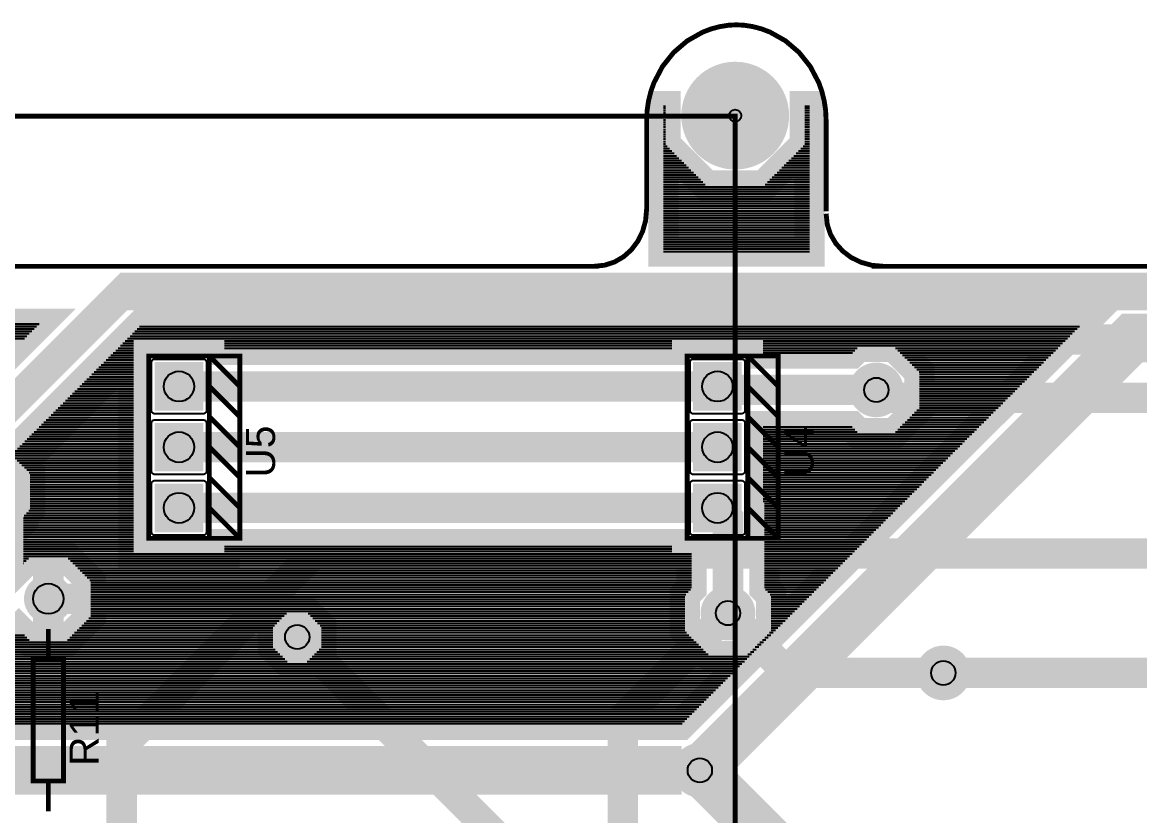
# Model space of a CAD drawing. Header units: centimetres. Extents: x -9.9 to 7.2, y -11.4 to -3.5.
# Drawn here: x -3.399 to 1.27, y -6.997 to -3.68 of the extents above; entities that cross this region are included whole.
import ezdxf

# ---------------------------------------------------------------- set-up
doc = ezdxf.new("R2010")
doc.units = ezdxf.units.CM
doc.layers.get('0').update_dxf_attribs({"linetype": 'CONTINUOUS'})

# ---------------------------------------------------------------- blocks, each defined once
blk = doc.blocks.new('EPAD')
at = {"const_width": 0.5}
blk.add_lwpolyline([(-0.25, 0, 1), (0.25, 0, 1)], format="xyb", close=True, dxfattribs=at)
blk = doc.blocks.new('RPAD')
blk.add_trace([(-0.5, -0.5), (-0.5, 0.5), (0.5, -0.5), (0.5, 0.5)])

msp = doc.modelspace()

# ---------------------------------------------------------------- linework, layer by layer
for points, const_width in [([(-0.79, -4.09), (-0.787985, -4.048429), (-0.78208, -4.008213), (-0.772499, -3.969535), (-0.759453, -3.932578), (-0.723818, -3.864561), (-0.676875, -3.805625), (-0.620322, -3.757236), (-0.555859, -3.720859), (-0.521193, -3.707633), (-0.485186, -3.697959), (-0.448051, -3.69202), (-0.41, -3.69)], 0.02032), ([(-0.79, -4.09), (-0.787985, -4.048429), (-0.78208, -4.008213), (-0.772499, -3.969535), (-0.759453, -3.932578), (-0.723818, -3.864561), (-0.676875, -3.805625), (-0.620322, -3.757236), (-0.555859, -3.720859), (-0.521193, -3.707633), (-0.485186, -3.697959), (-0.448051, -3.69202), (-0.41, -3.69)], 0.02032), ([(-0.42, -3.69), (-0.381949, -3.69202), (-0.344814, -3.697959), (-0.308807, -3.707633), (-0.274141, -3.720859), (-0.209678, -3.757236), (-0.153125, -3.805625), (-0.106182, -3.864561), (-0.070547, -3.932578), (-0.057501, -3.969535), (-0.04792, -4.008213), (-0.042015, -4.048429), (-0.04, -4.09)], 0.02032), ([(-0.42, -3.69), (-0.381949, -3.69202), (-0.344814, -3.697959), (-0.308807, -3.707633), (-0.274141, -3.720859), (-0.209678, -3.757236), (-0.153125, -3.805625), (-0.106182, -3.864561), (-0.070547, -3.932578), (-0.057501, -3.969535), (-0.04792, -4.008213), (-0.042015, -4.048429), (-0.04, -4.09)], 0.02032), ([(-0.11, -4.637386), (-0.72, -4.637386), (-0.72, -4.03), (-0.711439, -4.03), (-0.711439, -4.190718), (-0.540718, -4.361439), (-0.299282, -4.361439), (-0.128561, -4.190718), (-0.128561, -4.03), (-0.11, -4.03), (-0.11, -4.637386)], 0.127), ([(-9.520101, -9.67239), (-0.420101, -9.67239), (-0.420101, -4.07239), (-9.520101, -4.07239), (-9.520101, -9.67239)], 0.02032), ([(-9.520101, -9.67239), (-0.420101, -9.67239), (-0.420101, -4.07239), (-9.520101, -4.07239), (-9.520101, -9.67239)], 0.02032), ([(-0.79, -4.09), (-0.79, -4.47)], 0.02032), ([(-0.79, -4.09), (-0.79, -4.47)], 0.02032), ([(-0.04, -4.09), (-0.04, -4.47)], 0.02032), ([(-0.04, -4.09), (-0.04, -4.47)], 0.02032), ([(-1.01, -4.7), (-0.965017, -4.695225), (-0.923418, -4.681484), (-0.886008, -4.659658), (-0.853594, -4.630625), (-0.82698, -4.595264), (-0.806973, -4.554453), (-0.794377, -4.509072), (-0.79, -4.46)], 0.02032), ([(-1.01, -4.7), (-0.965017, -4.695225), (-0.923418, -4.681484), (-0.886008, -4.659658), (-0.853594, -4.630625), (-0.82698, -4.595264), (-0.806973, -4.554453), (-0.794377, -4.509072), (-0.79, -4.46)], 0.02032), ([(-0.04, -4.48), (-0.035225, -4.524983), (-0.021484, -4.566582), (0.000342, -4.603992), (0.029375, -4.636406), (0.064736, -4.66302), (0.105547, -4.683027), (0.150928, -4.695623), (0.2, -4.7)], 0.02032), ([(-0.04, -4.48), (-0.035225, -4.524983), (-0.021484, -4.566582), (0.000342, -4.603992), (0.029375, -4.636406), (0.064736, -4.66302), (0.105547, -4.683027), (0.150928, -4.695623), (0.2, -4.7)], 0.02032), ([(-8.93, -4.7), (-0.99, -4.7)], 0.02032), ([(-8.93, -4.7), (-0.99, -4.7)], 0.02032), ([(0.15, -4.7), (6.95, -4.7)], 0.02032), ([(0.15, -4.7), (6.95, -4.7)], 0.02032), ([(3.408588, -5.013903), (3.214685, -4.82), (-2.986567, -4.82), (-3.836567, -5.67), (-4.06, -5.67)], 0.127), ([(-3.8, -6.084), (-3.8, -6.074591), (-3.8, -5.627456), (-2.962329, -4.789785), (2.766118, -4.789785), (5.81, -7.833667), (5.81, -10.73)], 0.127), ([(-0.567709, -6.807), (1.239291, -5), (2.006204, -5), (2.02, -4.986204), (2.02, -5.24)], 0.2032), ([(-9.113, -4.94), (-3.328068, -4.94), (-3.907762, -5.519694)], 0.127), ([(-3.466353, -6.271799), (-3.413, -6.218446), (-3.363647, -6.267799), (-3.216353, -6.267799), (-3.112201, -6.163647), (-3.112201, -6.016353), (-3.216353, -5.912201), (-3.363647, -5.912201), (-3.393434, -5.941988), (-3.393434, -5.743535), (-3.365494, -5.715595), (-3.365494, -5.566197), (-3.444356, -5.487336), (-2.899204, -4.942184), (1.027701, -4.942184), (-0.646616, -6.616501), (-4.897308, -6.616501)], 0.127), ([(2.493722, -5.005897), (-2.882611, -5.005897), (-3.51761, -5.640896), (-3.545833, -5.640896)], 0.127), ([(-0.303501, -5.064228), (0.066879, -5.064228), (0.094819, -5.036288), (0.244217, -5.036288), (0.349857, -5.141928), (0.349857, -5.291326), (0.244217, -5.396966), (0.094819, -5.396966), (0.066879, -5.369026), (-0.303501, -5.369026), (-0.303501, -5.684975), (-0.297601, -5.690875), (-0.297601, -6.047361), (-0.269661, -6.075301), (-0.269661, -6.224699), (-0.375301, -6.330339), (-0.524699, -6.330339), (-0.630339, -6.224699), (-0.630339, -6.075301), (-0.602399, -6.047361), (-0.602399, -5.900499), (-0.684499, -5.900499), (-0.684499, -5.862399), (-2.553501, -5.862399), (-2.553501, -5.900499), (-2.934499, -5.900499), (-2.934499, -5.011501), (-2.553501, -5.011501), (-2.553501, -5.049601), (-0.684499, -5.049601), (-0.684499, -5.011501), (-0.303501, -5.011501), (-0.303501, -5.064228)], 0.127), ([(-2.871, -5.837), (-2.617, -5.837), (-2.617, -5.075), (-2.871, -5.075), (-2.871, -5.837)], 0.02032), ([(-2.871, -5.837), (-2.617, -5.837), (-2.617, -5.075), (-2.871, -5.075), (-2.871, -5.837)], 0.02032), ([(-2.617, -5.075), (-2.49, -5.075), (-2.49, -5.837), (-2.617, -5.837)], 0.02032), ([(-2.617, -5.075), (-2.49, -5.202)], 0.02032), ([(-2.617, -5.075), (-2.49, -5.075), (-2.49, -5.837), (-2.617, -5.837)], 0.02032), ([(-2.617, -5.075), (-2.49, -5.202)], 0.02032), ([(-0.621, -5.837), (-0.367, -5.837), (-0.367, -5.075), (-0.621, -5.075), (-0.621, -5.837)], 0.02032), ([(-0.621, -5.837), (-0.367, -5.837), (-0.367, -5.075), (-0.621, -5.075), (-0.621, -5.837)], 0.02032), ([(-0.367, -5.075), (-0.24, -5.075), (-0.24, -5.837), (-0.367, -5.837)], 0.02032), ([(-0.367, -5.075), (-0.24, -5.202)], 0.02032), ([(-0.367, -5.075), (-0.24, -5.075), (-0.24, -5.837), (-0.367, -5.837)], 0.02032), ([(-0.367, -5.075), (-0.24, -5.202)], 0.02032), ([(-2.744, -5.202), (-0.494, -5.202)], 0.127), ([(0.169518, -5.216627), (-0.479373, -5.216627), (-0.494, -5.202)], 0.127), ([(1.4, -5.25), (0.202891, -5.25), (0.169518, -5.216627)], 0.127), ([(-2.617, -5.202), (-2.49, -5.329)], 0.02032), ([(-2.617, -5.202), (-2.49, -5.329)], 0.02032), ([(-0.367, -5.202), (-0.24, -5.329)], 0.02032), ([(-0.367, -5.202), (-0.24, -5.329)], 0.02032), ([(-2.617, -5.329), (-2.49, -5.456)], 0.02032), ([(-2.617, -5.329), (-2.49, -5.456)], 0.02032), ([(-0.367, -5.329), (-0.24, -5.456)], 0.02032), ([(-0.367, -5.329), (-0.24, -5.456)], 0.02032), ([(-0.494, -5.456), (-2.744, -5.456)], 0.127), ([(-2.617, -5.456), (-2.49, -5.583)], 0.02032), ([(-2.617, -5.456), (-2.49, -5.583)], 0.02032), ([(-0.367, -5.456), (-0.24, -5.583)], 0.02032), ([(-0.367, -5.456), (-0.24, -5.583)], 0.02032), ([(-2.617, -5.583), (-2.49, -5.71)], 0.02032), ([(-2.617, -5.583), (-2.49, -5.71)], 0.02032), ([(-0.367, -5.583), (-0.24, -5.71)], 0.02032), ([(-0.367, -5.583), (-0.24, -5.71)], 0.02032), ([(-2.231, -5.71), (-2.744, -5.71)], 0.127), ([(-2.231, -5.71), (-0.494, -5.71)], 0.127), ([(-0.45, -6.15), (-0.45, -5.754), (-0.494, -5.71)], 0.127), ([(-2.617, -5.71), (-2.49, -5.837)], 0.02032), ([(-2.617, -5.71), (-2.49, -5.837)], 0.02032), ([(-0.367, -5.71), (-0.24, -5.837)], 0.02032), ([(-0.367, -5.71), (-0.24, -5.837)], 0.02032), ([(-3.29, -5.912201), (-3.29, -6.09)], 0.127), ([(-2.983533, -7.154153), (-2.983533, -6.705355), (-2.178578, -5.9004), (3.618183, -5.9004), (4.130375, -6.412592), (4.130375, -7.975356)], 0.127), ([(-3.29, -6.09), (-2.41, -6.09), (-2.25, -6.25)], 0.127), ([(-3.29, -6.267799), (-3.29, -6.09)], 0.127), ([(-3.112201, -6.09), (-3.29, -6.09)], 0.127), ([(-2.292084, -6.3516), (-2.207916, -6.3516), (-2.1484, -6.292084), (-2.1484, -6.207916), (-2.207916, -6.1484), (-2.292084, -6.1484), (-2.3516, -6.207916), (-2.3516, -6.292084), (-2.292084, -6.3516)], 0.127), ([(-0.89, -7.12), (-0.89, -6.59), (-0.45, -6.15)], 0.127), ([(0.45, -6.4), (-0.2, -6.4), (-0.45, -6.15)], 0.127), ([(-3.29, -6.217), (-3.29, -6.344)], 0.02032), ([(-3.29, -6.217), (-3.29, -6.344)], 0.02032), ([(-2.25, -6.25), (-1.148277, -7.351723), (-0.998466, -7.351723), (0.416217, -8.766406), (0.416217, -9.266413), (1.170134, -10.02033), (1.59512, -10.02033)], 0.127), ([(-3.3535, -6.852), (-3.2265, -6.852), (-3.2265, -6.344), (-3.3535, -6.344), (-3.3535, -6.852)], 0.02032), ([(-3.3535, -6.852), (-3.2265, -6.852), (-3.2265, -6.344), (-3.3535, -6.344), (-3.3535, -6.852)], 0.02032), ([(1.486399, -6.4), (0.45, -6.4)], 0.127), ([(-0.643, -6.807), (-4.976215, -6.807)], 0.2032), ([(2.02, -7.36), (-0.014709, -7.36), (-0.567709, -6.807)], 0.2032), ([(2.02, -8.49), (2.02, -8.817565), (1.97229, -8.865275), (1.490566, -8.865275), (-0.567709, -6.807)], 0.2032), ([(-0.643, -6.807), (-0.567709, -6.807)], 0.127), ([(-3.29, -6.852), (-3.29, -6.979)], 0.02032), ([(-3.29, -6.852), (-3.29, -6.979)], 0.02032)]:
    msp.add_lwpolyline(points, dxfattribs=dict(const_width=const_width))
for points in [[(-0.72, -4.03), (-0.711439, -4.03)], [(-0.72, -4.037386), (-0.711439, -4.037386)], [(-0.72, -4.047386), (-0.711439, -4.047386)], [(-0.72, -4.057386), (-0.711439, -4.057386)], [(-0.128561, -4.03), (-0.11, -4.03)], [(-0.128561, -4.037386), (-0.11, -4.037386)], [(-0.128561, -4.047386), (-0.11, -4.047386)], [(-0.128561, -4.057386), (-0.11, -4.057386)], [(-0.72, -4.067386), (-0.711439, -4.067386)], [(-0.72, -4.077386), (-0.711439, -4.077386)], [(-0.72, -4.087386), (-0.711439, -4.087386)], [(-0.72, -4.097386), (-0.711439, -4.097386)], [(-0.72, -4.107386), (-0.711439, -4.107386)], [(-0.128561, -4.067386), (-0.11, -4.067386)], [(-0.128561, -4.077386), (-0.11, -4.077386)], [(-0.128561, -4.087386), (-0.11, -4.087386)], [(-0.128561, -4.097386), (-0.11, -4.097386)], [(-0.128561, -4.107386), (-0.11, -4.107386)], [(-0.72, -4.117386), (-0.711439, -4.117386)], [(-0.72, -4.127386), (-0.711439, -4.127386)], [(-0.72, -4.137386), (-0.711439, -4.137386)], [(-0.72, -4.147386), (-0.711439, -4.147386)], [(-0.128561, -4.117386), (-0.11, -4.117386)], [(-0.128561, -4.127386), (-0.11, -4.127386)], [(-0.128561, -4.137386), (-0.11, -4.137386)], [(-0.128561, -4.147386), (-0.11, -4.147386)], [(-0.72, -4.157386), (-0.711439, -4.157386)], [(-0.72, -4.167386), (-0.711439, -4.167386)], [(-0.72, -4.177386), (-0.711439, -4.177386)], [(-0.72, -4.187386), (-0.711439, -4.187386)], [(-0.72, -4.197386), (-0.704771, -4.197386)], [(-0.135229, -4.197386), (-0.11, -4.197386)], [(-0.128561, -4.157386), (-0.11, -4.157386)], [(-0.128561, -4.167386), (-0.11, -4.167386)], [(-0.128561, -4.177386), (-0.11, -4.177386)], [(-0.128561, -4.187386), (-0.11, -4.187386)], [(-0.72, -4.207386), (-0.694771, -4.207386)], [(-0.72, -4.217386), (-0.684771, -4.217386)], [(-0.72, -4.227386), (-0.674771, -4.227386)], [(-0.72, -4.237386), (-0.664771, -4.237386)], [(-0.72, -4.247386), (-0.654771, -4.247386)], [(-0.185229, -4.247386), (-0.11, -4.247386)], [(-0.175229, -4.237386), (-0.11, -4.237386)], [(-0.165229, -4.227386), (-0.11, -4.227386)], [(-0.155229, -4.217386), (-0.11, -4.217386)], [(-0.145229, -4.207386), (-0.11, -4.207386)], [(-0.72, -4.257386), (-0.644771, -4.257386)], [(-0.72, -4.267386), (-0.634771, -4.267386)], [(-0.72, -4.277386), (-0.624771, -4.277386)], [(-0.72, -4.287386), (-0.614771, -4.287386)], [(-0.225229, -4.287386), (-0.11, -4.287386)], [(-0.215229, -4.277386), (-0.11, -4.277386)], [(-0.205229, -4.267386), (-0.11, -4.267386)], [(-0.195229, -4.257386), (-0.11, -4.257386)], [(-0.72, -4.297386), (-0.604771, -4.297386)], [(-0.72, -4.307386), (-0.594771, -4.307386)], [(-0.72, -4.317386), (-0.584771, -4.317386)], [(-0.72, -4.327386), (-0.574771, -4.327386)], [(-0.72, -4.337386), (-0.564771, -4.337386)], [(-0.275229, -4.337386), (-0.11, -4.337386)], [(-0.265229, -4.327386), (-0.11, -4.327386)], [(-0.255229, -4.317386), (-0.11, -4.317386)], [(-0.245229, -4.307386), (-0.11, -4.307386)], [(-0.235229, -4.297386), (-0.11, -4.297386)], [(-0.72, -4.347386), (-0.554771, -4.347386)], [(-0.72, -4.357386), (-0.544771, -4.357386)], [(-0.72, -4.367386), (-0.11, -4.367386)], [(-0.72, -4.377386), (-0.11, -4.377386)], [(-0.72, -4.387386), (-0.11, -4.387386)], [(-0.295229, -4.357386), (-0.11, -4.357386)], [(-0.285229, -4.347386), (-0.11, -4.347386)], [(-0.72, -4.397386), (-0.11, -4.397386)], [(-0.72, -4.407386), (-0.11, -4.407386)], [(-0.72, -4.417386), (-0.11, -4.417386)], [(-0.72, -4.427386), (-0.11, -4.427386)], [(-0.72, -4.437386), (-0.11, -4.437386)], [(-0.72, -4.447386), (-0.11, -4.447386)], [(-0.72, -4.457386), (-0.11, -4.457386)], [(-0.72, -4.467386), (-0.11, -4.467386)], [(-0.72, -4.477386), (-0.11, -4.477386)], [(-0.72, -4.487386), (-0.11, -4.487386)], [(-0.72, -4.497386), (-0.11, -4.497386)], [(-0.72, -4.507386), (-0.11, -4.507386)], [(-0.72, -4.517386), (-0.11, -4.517386)], [(-0.72, -4.527386), (-0.11, -4.527386)], [(-0.72, -4.537386), (-0.11, -4.537386)], [(-0.72, -4.547386), (-0.11, -4.547386)], [(-0.72, -4.557386), (-0.11, -4.557386)], [(-0.72, -4.567386), (-0.11, -4.567386)], [(-0.72, -4.577386), (-0.11, -4.577386)], [(-0.72, -4.587386), (-0.11, -4.587386)], [(-0.72, -4.597386), (-0.11, -4.597386)], [(-0.72, -4.607386), (-0.11, -4.607386)], [(-0.72, -4.617386), (-0.11, -4.617386)], [(-0.72, -4.627386), (-0.11, -4.627386)], [(-0.72, -4.637386), (-0.11, -4.637386)], [(-9.113, -4.94), (-3.328068, -4.94)], [(-9.113, -4.941516), (-3.329584, -4.941516)], [(-9.113, -4.951516), (-3.339584, -4.951516)], [(-9.113, -4.961516), (-3.349584, -4.961516)], [(-9.113, -4.971516), (-3.359584, -4.971516)], [(-9.113, -4.981516), (-3.369584, -4.981516)], [(-9.113, -4.991516), (-3.379584, -4.991516)], [(-2.948536, -4.991516), (0.978369, -4.991516)], [(-2.938536, -4.981516), (0.988369, -4.981516)], [(-2.928536, -4.971516), (0.998369, -4.971516)], [(-2.918536, -4.961516), (1.008369, -4.961516)], [(-2.908536, -4.951516), (1.018369, -4.951516)], [(-9.121912, -5.001516), (-3.389584, -5.001516)], [(-2.998536, -5.041516), (-2.934499, -5.041516)], [(-2.988536, -5.031516), (-2.934499, -5.031516)], [(-2.978536, -5.021516), (-2.934499, -5.021516)], [(-2.968536, -5.011516), (-2.934499, -5.011516)], [(-2.958536, -5.001516), (0.968369, -5.001516)], [(-2.553501, -5.011516), (-0.684499, -5.011516)], [(-2.553501, -5.021516), (-0.684499, -5.021516)], [(-2.553501, -5.031516), (-0.684499, -5.031516)], [(-2.553501, -5.041516), (-0.684499, -5.041516)], [(-0.303501, -5.011516), (0.958369, -5.011516)], [(-0.303501, -5.021516), (0.948369, -5.021516)], [(-0.303501, -5.031516), (0.938369, -5.031516)], [(-0.303501, -5.041516), (0.089591, -5.041516)], [(0.249445, -5.041516), (0.928369, -5.041516)], [(-3.038536, -5.081516), (-2.934499, -5.081516)], [(-3.028536, -5.071516), (-2.934499, -5.071516)], [(-3.018536, -5.061516), (-2.934499, -5.061516)], [(-3.008536, -5.051516), (-2.934499, -5.051516)], [(-0.303501, -5.051516), (0.079591, -5.051516)], [(-0.303501, -5.061516), (0.069591, -5.061516)], [(0.259445, -5.051516), (0.918369, -5.051516)], [(0.269445, -5.061516), (0.908369, -5.061516)], [(0.279445, -5.071516), (0.898369, -5.071516)], [(0.289445, -5.081516), (0.888369, -5.081516)], [(-3.088536, -5.131516), (-2.934499, -5.131516)], [(-3.078536, -5.121516), (-2.934499, -5.121516)], [(-3.068536, -5.111516), (-2.934499, -5.111516)], [(-3.058536, -5.101516), (-2.934499, -5.101516)], [(-3.048536, -5.091516), (-2.934499, -5.091516)], [(0.299445, -5.091516), (0.878369, -5.091516)], [(0.309445, -5.101516), (0.868369, -5.101516)], [(0.319445, -5.111516), (0.858369, -5.111516)], [(0.329445, -5.121516), (0.848369, -5.121516)], [(0.339445, -5.131516), (0.838369, -5.131516)], [(-3.138536, -5.181516), (-2.934499, -5.181516)], [(-3.128536, -5.171516), (-2.934499, -5.171516)], [(-3.118536, -5.161516), (-2.934499, -5.161516)], [(-3.108536, -5.151516), (-2.934499, -5.151516)], [(-3.098536, -5.141516), (-2.934499, -5.141516)], [(0.349445, -5.141516), (0.828369, -5.141516)], [(0.349857, -5.151516), (0.818369, -5.151516)], [(0.349857, -5.161516), (0.808369, -5.161516)], [(0.349857, -5.171516), (0.798369, -5.171516)], [(0.349857, -5.181516), (0.788369, -5.181516)], [(-3.178536, -5.221516), (-2.934499, -5.221516)], [(-3.168536, -5.211516), (-2.934499, -5.211516)], [(-3.158536, -5.201516), (-2.934499, -5.201516)], [(-3.148536, -5.191516), (-2.934499, -5.191516)], [(0.349857, -5.191516), (0.778369, -5.191516)], [(0.349857, -5.201516), (0.768369, -5.201516)], [(0.349857, -5.211516), (0.758369, -5.211516)], [(0.349857, -5.221516), (0.748369, -5.221516)], [(-3.228536, -5.271516), (-2.934499, -5.271516)], [(-3.218536, -5.261516), (-2.934499, -5.261516)], [(-3.208536, -5.251516), (-2.934499, -5.251516)], [(-3.198536, -5.241516), (-2.934499, -5.241516)], [(-3.188536, -5.231516), (-2.934499, -5.231516)], [(0.349857, -5.231516), (0.738369, -5.231516)], [(0.349857, -5.241516), (0.728369, -5.241516)], [(0.349857, -5.251516), (0.718369, -5.251516)], [(0.349857, -5.261516), (0.708369, -5.261516)], [(0.349857, -5.271516), (0.698369, -5.271516)], [(-3.278536, -5.321516), (-2.934499, -5.321516)], [(-3.268536, -5.311516), (-2.934499, -5.311516)], [(-3.258536, -5.301516), (-2.934499, -5.301516)], [(-3.248536, -5.291516), (-2.934499, -5.291516)], [(-3.238536, -5.281516), (-2.934499, -5.281516)], [(0.319667, -5.321516), (0.648369, -5.321516)], [(0.329667, -5.311516), (0.658369, -5.311516)], [(0.339667, -5.301516), (0.668369, -5.301516)], [(0.349667, -5.291516), (0.678369, -5.291516)], [(0.349857, -5.281516), (0.688369, -5.281516)], [(-3.318536, -5.361516), (-2.934499, -5.361516)], [(-3.308536, -5.351516), (-2.934499, -5.351516)], [(-3.298536, -5.341516), (-2.934499, -5.341516)], [(-3.288536, -5.331516), (-2.934499, -5.331516)], [(0.279667, -5.361516), (0.608369, -5.361516)], [(0.289667, -5.351516), (0.618369, -5.351516)], [(0.299667, -5.341516), (0.628369, -5.341516)], [(0.309667, -5.331516), (0.638369, -5.331516)], [(-3.368536, -5.411516), (-2.934499, -5.411516)], [(-3.358536, -5.401516), (-2.934499, -5.401516)], [(-3.348536, -5.391516), (-2.934499, -5.391516)], [(-3.338536, -5.381516), (-2.934499, -5.381516)], [(-3.328536, -5.371516), (-2.934499, -5.371516)], [(-0.303501, -5.371516), (0.069369, -5.371516)], [(-0.303501, -5.381516), (0.079369, -5.381516)], [(-0.303501, -5.391516), (0.089369, -5.391516)], [(-0.303501, -5.401516), (0.568369, -5.401516)], [(-0.303501, -5.411516), (0.558369, -5.411516)], [(0.249667, -5.391516), (0.578369, -5.391516)], [(0.259667, -5.381516), (0.588369, -5.381516)], [(0.269667, -5.371516), (0.598369, -5.371516)], [(-3.418536, -5.461516), (-2.934499, -5.461516)], [(-3.408536, -5.451516), (-2.934499, -5.451516)], [(-3.398536, -5.441516), (-2.934499, -5.441516)], [(-3.388536, -5.431516), (-2.934499, -5.431516)], [(-3.378536, -5.421516), (-2.934499, -5.421516)], [(-0.303501, -5.421516), (0.548369, -5.421516)], [(-0.303501, -5.431516), (0.538369, -5.431516)], [(-0.303501, -5.441516), (0.528369, -5.441516)], [(-0.303501, -5.451516), (0.518369, -5.451516)], [(-0.303501, -5.461516), (0.508369, -5.461516)], [(-3.440175, -5.491516), (-2.934499, -5.491516)], [(-3.438536, -5.481516), (-2.934499, -5.481516)], [(-3.430175, -5.501516), (-2.934499, -5.501516)], [(-3.428536, -5.471516), (-2.934499, -5.471516)], [(-0.303501, -5.471516), (0.498369, -5.471516)], [(-0.303501, -5.481516), (0.488369, -5.481516)], [(-0.303501, -5.491516), (0.478369, -5.491516)], [(-0.303501, -5.501516), (0.468369, -5.501516)], [(-3.420175, -5.511516), (-2.934499, -5.511516)], [(-3.410175, -5.521516), (-2.934499, -5.521516)], [(-3.400175, -5.531516), (-2.934499, -5.531516)], [(-3.390175, -5.541516), (-2.934499, -5.541516)], [(-3.380175, -5.551516), (-2.934499, -5.551516)], [(-0.303501, -5.511516), (0.458369, -5.511516)], [(-0.303501, -5.521516), (0.448369, -5.521516)], [(-0.303501, -5.531516), (0.438369, -5.531516)], [(-0.303501, -5.541516), (0.428369, -5.541516)], [(-0.303501, -5.551516), (0.418369, -5.551516)], [(-3.370175, -5.561516), (-2.934499, -5.561516)], [(-3.365494, -5.571516), (-2.934499, -5.571516)], [(-3.365494, -5.581516), (-2.934499, -5.581516)], [(-3.365494, -5.591516), (-2.934499, -5.591516)], [(-3.365494, -5.601516), (-2.934499, -5.601516)], [(-0.303501, -5.561516), (0.408369, -5.561516)], [(-0.303501, -5.571516), (0.398369, -5.571516)], [(-0.303501, -5.581516), (0.388369, -5.581516)], [(-0.303501, -5.591516), (0.378369, -5.591516)], [(-0.303501, -5.601516), (0.368369, -5.601516)], [(-3.365494, -5.611516), (-2.934499, -5.611516)], [(-3.365494, -5.621516), (-2.934499, -5.621516)], [(-3.365494, -5.631516), (-2.934499, -5.631516)], [(-3.365494, -5.641516), (-2.934499, -5.641516)], [(-0.303501, -5.611516), (0.358369, -5.611516)], [(-0.303501, -5.621516), (0.348369, -5.621516)], [(-0.303501, -5.631516), (0.338369, -5.631516)], [(-0.303501, -5.641516), (0.328369, -5.641516)], [(-3.365494, -5.651516), (-2.934499, -5.651516)], [(-3.365494, -5.661516), (-2.934499, -5.661516)], [(-3.365494, -5.671516), (-2.934499, -5.671516)], [(-3.365494, -5.681516), (-2.934499, -5.681516)], [(-3.365494, -5.691516), (-2.934499, -5.691516)], [(-0.303501, -5.651516), (0.318369, -5.651516)], [(-0.303501, -5.661516), (0.308369, -5.661516)], [(-0.303501, -5.671516), (0.298369, -5.671516)], [(-0.303501, -5.681516), (0.288369, -5.681516)], [(-0.297601, -5.691516), (0.278369, -5.691516)], [(-3.391415, -5.741516), (-2.934499, -5.741516)], [(-3.381415, -5.731516), (-2.934499, -5.731516)], [(-3.371415, -5.721516), (-2.934499, -5.721516)], [(-3.365494, -5.701516), (-2.934499, -5.701516)], [(-3.365494, -5.711516), (-2.934499, -5.711516)], [(-0.297601, -5.701516), (0.268369, -5.701516)], [(-0.297601, -5.711516), (0.258369, -5.711516)], [(-0.297601, -5.721516), (0.248369, -5.721516)], [(-0.297601, -5.731516), (0.238369, -5.731516)], [(-0.297601, -5.741516), (0.228369, -5.741516)], [(-3.393434, -5.751516), (-2.934499, -5.751516)], [(-3.393434, -5.761516), (-2.934499, -5.761516)], [(-3.393434, -5.771516), (-2.934499, -5.771516)], [(-3.393434, -5.781516), (-2.934499, -5.781516)], [(-0.297601, -5.751516), (0.218369, -5.751516)], [(-0.297601, -5.761516), (0.208369, -5.761516)], [(-0.297601, -5.771516), (0.198369, -5.771516)], [(-0.297601, -5.781516), (0.188369, -5.781516)], [(-3.393434, -5.791516), (-2.934499, -5.791516)], [(-3.393434, -5.801516), (-2.934499, -5.801516)], [(-3.393434, -5.811516), (-2.934499, -5.811516)], [(-3.393434, -5.821516), (-2.934499, -5.821516)], [(-3.393434, -5.831516), (-2.934499, -5.831516)], [(-0.297601, -5.791516), (0.178369, -5.791516)], [(-0.297601, -5.801516), (0.168369, -5.801516)], [(-0.297601, -5.811516), (0.158369, -5.811516)], [(-0.297601, -5.821516), (0.148369, -5.821516)], [(-0.297601, -5.831516), (0.138369, -5.831516)], [(-3.393434, -5.841516), (-2.934499, -5.841516)], [(-3.393434, -5.851516), (-2.934499, -5.851516)], [(-3.393434, -5.861516), (-2.934499, -5.861516)], [(-3.393434, -5.871516), (-2.934499, -5.871516)], [(-3.393434, -5.881516), (-2.934499, -5.881516)], [(-2.553501, -5.871516), (-0.684499, -5.871516)], [(-2.553501, -5.881516), (-0.684499, -5.881516)], [(-0.297601, -5.841516), (0.128369, -5.841516)], [(-0.297601, -5.851516), (0.118369, -5.851516)], [(-0.297601, -5.861516), (0.108369, -5.861516)], [(-0.297601, -5.871516), (0.098369, -5.871516)], [(-0.297601, -5.881516), (0.088369, -5.881516)], [(-3.393434, -5.891516), (-2.934499, -5.891516)], [(-3.393434, -5.901516), (-0.602399, -5.901516)], [(-3.393434, -5.911516), (-0.602399, -5.911516)], [(-3.393434, -5.921516), (-3.372962, -5.921516)], [(-3.207038, -5.921516), (-0.602399, -5.921516)], [(-2.553501, -5.891516), (-0.684499, -5.891516)], [(-0.297601, -5.891516), (0.078369, -5.891516)], [(-0.297601, -5.901516), (0.068369, -5.901516)], [(-0.297601, -5.911516), (0.058369, -5.911516)], [(-0.297601, -5.921516), (0.048369, -5.921516)], [(-3.393434, -5.931516), (-3.382962, -5.931516)], [(-3.393434, -5.941516), (-3.392962, -5.941516)], [(-3.197038, -5.931516), (-0.602399, -5.931516)], [(-3.187038, -5.941516), (-0.602399, -5.941516)], [(-3.177038, -5.951516), (-0.602399, -5.951516)], [(-3.167038, -5.961516), (-0.602399, -5.961516)], [(-3.157038, -5.971516), (-0.602399, -5.971516)], [(-0.297601, -5.931516), (0.038369, -5.931516)], [(-0.297601, -5.941516), (0.028369, -5.941516)], [(-0.297601, -5.951516), (0.018369, -5.951516)], [(-0.297601, -5.961516), (0.008369, -5.961516)], [(-0.297601, -5.971516), (-0.001631, -5.971516)], [(-3.147038, -5.981516), (-0.602399, -5.981516)], [(-3.137038, -5.991516), (-0.602399, -5.991516)], [(-3.127038, -6.001516), (-0.602399, -6.001516)], [(-3.117038, -6.011516), (-0.602399, -6.011516)], [(-3.112201, -6.021516), (-0.602399, -6.021516)], [(-0.297601, -5.981516), (-0.011631, -5.981516)], [(-0.297601, -5.991516), (-0.021631, -5.991516)], [(-0.297601, -6.001516), (-0.031631, -6.001516)], [(-0.297601, -6.011516), (-0.041631, -6.011516)], [(-0.297601, -6.021516), (-0.051631, -6.021516)], [(-3.112201, -6.031516), (-0.602399, -6.031516)], [(-3.112201, -6.041516), (-0.602399, -6.041516)], [(-3.112201, -6.051516), (-0.606554, -6.051516)], [(-3.112201, -6.061516), (-0.616554, -6.061516)], [(-0.297601, -6.031516), (-0.061631, -6.031516)], [(-0.297601, -6.041516), (-0.071631, -6.041516)], [(-0.293446, -6.051516), (-0.081631, -6.051516)], [(-0.283446, -6.061516), (-0.091631, -6.061516)], [(-3.112201, -6.071516), (-0.626554, -6.071516)], [(-3.112201, -6.081516), (-0.630339, -6.081516)], [(-3.112201, -6.091516), (-0.630339, -6.091516)], [(-3.112201, -6.101516), (-0.630339, -6.101516)], [(-3.112201, -6.111516), (-0.630339, -6.111516)], [(-0.273446, -6.071516), (-0.101631, -6.071516)], [(-0.269661, -6.081516), (-0.111631, -6.081516)], [(-0.269661, -6.091516), (-0.121631, -6.091516)], [(-0.269661, -6.101516), (-0.131631, -6.101516)], [(-0.269661, -6.111516), (-0.141631, -6.111516)], [(-3.112201, -6.121516), (-0.630339, -6.121516)], [(-3.112201, -6.131516), (-0.630339, -6.131516)], [(-3.112201, -6.141516), (-0.630339, -6.141516)], [(-3.112201, -6.151516), (-2.2952, -6.151516)], [(-3.112201, -6.161516), (-2.3052, -6.161516)], [(-2.2048, -6.151516), (-0.630339, -6.151516)], [(-2.1948, -6.161516), (-0.630339, -6.161516)], [(-0.269661, -6.121516), (-0.151631, -6.121516)], [(-0.269661, -6.131516), (-0.161631, -6.131516)], [(-0.269661, -6.141516), (-0.171631, -6.141516)], [(-0.269661, -6.151516), (-0.181631, -6.151516)], [(-0.269661, -6.161516), (-0.191631, -6.161516)], [(-3.15007, -6.201516), (-2.3452, -6.201516)], [(-3.14007, -6.191516), (-2.3352, -6.191516)], [(-3.13007, -6.181516), (-2.3252, -6.181516)], [(-3.12007, -6.171516), (-2.3152, -6.171516)], [(-2.1848, -6.171516), (-0.630339, -6.171516)], [(-2.1748, -6.181516), (-0.630339, -6.181516)], [(-2.1648, -6.191516), (-0.630339, -6.191516)], [(-2.1548, -6.201516), (-0.630339, -6.201516)], [(-0.269661, -6.171516), (-0.201631, -6.171516)], [(-0.269661, -6.181516), (-0.211631, -6.181516)], [(-0.269661, -6.191516), (-0.221631, -6.191516)], [(-0.269661, -6.201516), (-0.231631, -6.201516)], [(-3.44607, -6.251516), (-3.37993, -6.251516)], [(-3.43607, -6.241516), (-3.38993, -6.241516)], [(-3.20007, -6.251516), (-2.3516, -6.251516)], [(-3.19007, -6.241516), (-2.3516, -6.241516)], [(-3.18007, -6.231516), (-2.3516, -6.231516)], [(-3.17007, -6.221516), (-2.3516, -6.221516)], [(-3.16007, -6.211516), (-2.3516, -6.211516)], [(-2.1484, -6.211516), (-0.630339, -6.211516)], [(-2.1484, -6.221516), (-0.630339, -6.221516)], [(-2.1484, -6.231516), (-0.623522, -6.231516)], [(-2.1484, -6.241516), (-0.613522, -6.241516)], [(-2.1484, -6.251516), (-0.603522, -6.251516)], [(-0.296478, -6.251516), (-0.281631, -6.251516)], [(-0.286478, -6.241516), (-0.271631, -6.241516)], [(-0.276478, -6.231516), (-0.261631, -6.231516)], [(-0.269661, -6.211516), (-0.241631, -6.211516)], [(-0.269661, -6.221516), (-0.251631, -6.221516)], [(-5.232293, -6.281516), (-2.3516, -6.281516)], [(-5.222293, -6.291516), (-2.3516, -6.291516)], [(-5.212293, -6.301516), (-2.342168, -6.301516)], [(-3.46607, -6.271516), (-2.3516, -6.271516)], [(-3.45607, -6.261516), (-3.36993, -6.261516)], [(-3.21007, -6.261516), (-2.3516, -6.261516)], [(-2.157832, -6.301516), (-0.553522, -6.301516)], [(-2.1484, -6.261516), (-0.593522, -6.261516)], [(-2.1484, -6.271516), (-0.583522, -6.271516)], [(-2.1484, -6.281516), (-0.573522, -6.281516)], [(-2.1484, -6.291516), (-0.563522, -6.291516)], [(-0.346478, -6.301516), (-0.331631, -6.301516)], [(-0.336478, -6.291516), (-0.321631, -6.291516)], [(-0.326478, -6.281516), (-0.311631, -6.281516)], [(-0.316478, -6.271516), (-0.301631, -6.271516)], [(-0.306478, -6.261516), (-0.291631, -6.261516)], [(-5.202293, -6.311516), (-2.332168, -6.311516)], [(-5.192293, -6.321516), (-2.322168, -6.321516)], [(-5.182293, -6.331516), (-2.312168, -6.331516)], [(-5.172293, -6.341516), (-2.302168, -6.341516)], [(-2.197832, -6.341516), (-0.371631, -6.341516)], [(-2.187832, -6.331516), (-0.361631, -6.331516)], [(-2.177832, -6.321516), (-0.533522, -6.321516)], [(-2.167832, -6.311516), (-0.543522, -6.311516)], [(-0.366478, -6.321516), (-0.351631, -6.321516)], [(-0.356478, -6.311516), (-0.341631, -6.311516)], [(-5.162293, -6.351516), (-2.292168, -6.351516)], [(-5.152293, -6.361516), (-0.391631, -6.361516)], [(-5.142293, -6.371516), (-0.401631, -6.371516)], [(-5.132293, -6.381516), (-0.411631, -6.381516)], [(-5.122293, -6.391516), (-0.421631, -6.391516)], [(-2.207832, -6.351516), (-0.381631, -6.351516)], [(-5.112293, -6.401516), (-0.431631, -6.401516)], [(-5.102293, -6.411516), (-0.441631, -6.411516)], [(-5.092293, -6.421516), (-0.451631, -6.421516)], [(-5.082293, -6.431516), (-0.461631, -6.431516)], [(-5.072293, -6.441516), (-0.471631, -6.441516)], [(-5.062293, -6.451516), (-0.481631, -6.451516)], [(-5.052293, -6.461516), (-0.491631, -6.461516)], [(-5.042293, -6.471516), (-0.501631, -6.471516)], [(-5.032293, -6.481516), (-0.511631, -6.481516)], [(-5.022293, -6.491516), (-0.521631, -6.491516)], [(-5.012293, -6.501516), (-0.531631, -6.501516)], [(-5.002293, -6.511516), (-0.541631, -6.511516)], [(-4.992293, -6.521516), (-0.551631, -6.521516)], [(-4.982293, -6.531516), (-0.561631, -6.531516)], [(-4.972293, -6.541516), (-0.571631, -6.541516)], [(-4.962293, -6.551516), (-0.581631, -6.551516)], [(-4.952293, -6.561516), (-0.591631, -6.561516)], [(-4.942293, -6.571516), (-0.601631, -6.571516)], [(-4.932293, -6.581516), (-0.611631, -6.581516)], [(-4.922293, -6.591516), (-0.621631, -6.591516)], [(-4.912293, -6.601516), (-0.631631, -6.601516)], [(-4.902293, -6.611516), (-0.641631, -6.611516)]]:
    msp.add_lwpolyline(points)
for points in [[(-2.6297, -5.1004), (-2.6297, -5.3036), (-2.629953, -5.306197), (-2.63068, -5.308598), (-2.631835, -5.310758), (-2.633371, -5.312629), (-2.635243, -5.314165), (-2.637402, -5.31532), (-2.639803, -5.316047), (-2.6424, -5.3163), (-2.8456, -5.3163), (-2.848197, -5.316047), (-2.850598, -5.31532), (-2.852757, -5.314165), (-2.854629, -5.312629), (-2.856165, -5.310758), (-2.85732, -5.308598), (-2.858047, -5.306197), (-2.8583, -5.3036), (-2.8583, -5.1004), (-2.858047, -5.097803), (-2.85732, -5.095402), (-2.856165, -5.093242), (-2.854629, -5.091371), (-2.852757, -5.089835), (-2.850598, -5.08868), (-2.848197, -5.087953), (-2.8456, -5.0877), (-2.6424, -5.0877), (-2.639803, -5.087953), (-2.637402, -5.08868), (-2.635243, -5.089835), (-2.633371, -5.091371), (-2.631835, -5.093242), (-2.63068, -5.095402), (-2.629953, -5.097803), (-2.6297, -5.1004)], [(-0.3797, -5.1004), (-0.3797, -5.3036), (-0.379953, -5.306197), (-0.38068, -5.308598), (-0.381835, -5.310758), (-0.383371, -5.312629), (-0.385243, -5.314165), (-0.387402, -5.31532), (-0.389803, -5.316047), (-0.3924, -5.3163), (-0.5956, -5.3163), (-0.598197, -5.316047), (-0.600598, -5.31532), (-0.602757, -5.314165), (-0.604629, -5.312629), (-0.606165, -5.310758), (-0.60732, -5.308598), (-0.608047, -5.306197), (-0.6083, -5.3036), (-0.6083, -5.1004), (-0.608047, -5.097803), (-0.60732, -5.095402), (-0.606165, -5.093242), (-0.604629, -5.091371), (-0.602757, -5.089835), (-0.600598, -5.08868), (-0.598197, -5.087953), (-0.5956, -5.0877), (-0.3924, -5.0877), (-0.389803, -5.087953), (-0.387402, -5.08868), (-0.385243, -5.089835), (-0.383371, -5.091371), (-0.381835, -5.093242), (-0.38068, -5.095402), (-0.379953, -5.097803), (-0.3797, -5.1004)], [(-2.6297, -5.3544), (-2.6297, -5.5576), (-2.629953, -5.560197), (-2.63068, -5.562598), (-2.631835, -5.564758), (-2.633371, -5.566629), (-2.635243, -5.568165), (-2.637402, -5.56932), (-2.639803, -5.570047), (-2.6424, -5.5703), (-2.8456, -5.5703), (-2.848197, -5.570047), (-2.850598, -5.56932), (-2.852757, -5.568165), (-2.854629, -5.566629), (-2.856165, -5.564758), (-2.85732, -5.562598), (-2.858047, -5.560197), (-2.8583, -5.5576), (-2.8583, -5.3544), (-2.858047, -5.351803), (-2.85732, -5.349402), (-2.856165, -5.347242), (-2.854629, -5.345371), (-2.852757, -5.343835), (-2.850598, -5.34268), (-2.848197, -5.341953), (-2.8456, -5.3417), (-2.6424, -5.3417), (-2.639803, -5.341953), (-2.637402, -5.34268), (-2.635243, -5.343835), (-2.633371, -5.345371), (-2.631835, -5.347242), (-2.63068, -5.349402), (-2.629953, -5.351803), (-2.6297, -5.3544)], [(-0.3797, -5.3544), (-0.3797, -5.5576), (-0.379953, -5.560197), (-0.38068, -5.562598), (-0.381835, -5.564758), (-0.383371, -5.566629), (-0.385243, -5.568165), (-0.387402, -5.56932), (-0.389803, -5.570047), (-0.3924, -5.5703), (-0.5956, -5.5703), (-0.598197, -5.570047), (-0.600598, -5.56932), (-0.602757, -5.568165), (-0.604629, -5.566629), (-0.606165, -5.564758), (-0.60732, -5.562598), (-0.608047, -5.560197), (-0.6083, -5.5576), (-0.6083, -5.3544), (-0.608047, -5.351803), (-0.60732, -5.349402), (-0.606165, -5.347242), (-0.604629, -5.345371), (-0.602757, -5.343835), (-0.600598, -5.34268), (-0.598197, -5.341953), (-0.5956, -5.3417), (-0.3924, -5.3417), (-0.389803, -5.341953), (-0.387402, -5.34268), (-0.385243, -5.343835), (-0.383371, -5.345371), (-0.381835, -5.347242), (-0.38068, -5.349402), (-0.379953, -5.351803), (-0.3797, -5.3544)], [(-2.6297, -5.6084), (-2.6297, -5.8116), (-2.629953, -5.814197), (-2.63068, -5.816598), (-2.631835, -5.818758), (-2.633371, -5.820629), (-2.635243, -5.822165), (-2.637402, -5.82332), (-2.639803, -5.824047), (-2.6424, -5.8243), (-2.8456, -5.8243), (-2.848197, -5.824047), (-2.850598, -5.82332), (-2.852757, -5.822165), (-2.854629, -5.820629), (-2.856165, -5.818758), (-2.85732, -5.816598), (-2.858047, -5.814197), (-2.8583, -5.8116), (-2.8583, -5.6084), (-2.858047, -5.605803), (-2.85732, -5.603402), (-2.856165, -5.601242), (-2.854629, -5.599371), (-2.852757, -5.597835), (-2.850598, -5.59668), (-2.848197, -5.595953), (-2.8456, -5.5957), (-2.6424, -5.5957), (-2.639803, -5.595953), (-2.637402, -5.59668), (-2.635243, -5.597835), (-2.633371, -5.599371), (-2.631835, -5.601242), (-2.63068, -5.603402), (-2.629953, -5.605803), (-2.6297, -5.6084)], [(-0.3797, -5.6084), (-0.3797, -5.8116), (-0.379953, -5.814197), (-0.38068, -5.816598), (-0.381835, -5.818758), (-0.383371, -5.820629), (-0.385243, -5.822165), (-0.387402, -5.82332), (-0.389803, -5.824047), (-0.3924, -5.8243), (-0.5956, -5.8243), (-0.598197, -5.824047), (-0.600598, -5.82332), (-0.602757, -5.822165), (-0.604629, -5.820629), (-0.606165, -5.818758), (-0.60732, -5.816598), (-0.608047, -5.814197), (-0.6083, -5.8116), (-0.6083, -5.6084), (-0.608047, -5.605803), (-0.60732, -5.603402), (-0.606165, -5.601242), (-0.604629, -5.599371), (-0.602757, -5.597835), (-0.600598, -5.59668), (-0.598197, -5.595953), (-0.5956, -5.5957), (-0.3924, -5.5957), (-0.389803, -5.595953), (-0.387402, -5.59668), (-0.385243, -5.597835), (-0.383371, -5.599371), (-0.381835, -5.601242), (-0.38068, -5.603402), (-0.379953, -5.605803), (-0.3797, -5.6084)]]:
    msp.add_lwpolyline(points, close=True)
for centre, radius in [((-0.42, -4.07), 0.0254), ((-2.744, -5.202), 0.0635), ((-0.494, -5.202), 0.0635), ((0.169518, -5.216627), 0.0508), ((-2.744, -5.456), 0.0635), ((-0.494, -5.456), 0.0635), ((-2.744, -5.71), 0.0635), ((-0.494, -5.71), 0.0635), ((-3.29, -6.09), 0.0635), ((-0.45, -6.15), 0.0508), ((-2.25, -6.25), 0.0508), ((0.45, -6.4), 0.0508), ((-0.567709, -6.807), 0.0508)]:
    msp.add_circle(centre, radius)

# ---------------------------------------------------------------- block references
for p, xscale, yscale in [((-0.42, -4.07), 0.4508, 0.4508), ((-0.42, -4.07), 0.4, 0.4), ((0.169518, -5.216627), 0.2286, 0.2286), ((0.169518, -5.216627), 0.1778, 0.1778), ((-3.29, -6.09), 0.2032, 0.2032), ((-3.29, -6.09), 0.1778, 0.1778), ((-0.45, -6.15), 0.2286, 0.2286), ((-0.45, -6.15), 0.1778, 0.1778), ((-2.25, -6.25), 0.2286, 0.2286), ((-2.25, -6.25), 0.1778, 0.1778), ((0.45, -6.4), 0.2286, 0.2286), ((0.45, -6.4), 0.1778, 0.1778), ((-0.567709, -6.807), 0.2286, 0.2286), ((-0.567709, -6.807), 0.1778, 0.1778)]:
    msp.add_blockref('EPAD', p, dxfattribs=dict(xscale=xscale, yscale=yscale))
at = {"xscale": 0.2032, "yscale": 0.2032, "rotation": 270}
for p in [(-2.744, -5.202), (-0.494, -5.202), (-2.744, -5.456), (-0.494, -5.456), (-2.744, -5.71), (-0.494, -5.71)]:
    msp.add_blockref('RPAD', p, dxfattribs=at)

# ---------------------------------------------------------------- texts
at = {"width": 1.041667}
for s, p in [('U5', (-2.34268, -5.583)), ('U5', (-2.34268, -5.583)), ('U4', (-0.09268, -5.583)), ('U4', (-0.09268, -5.583)), ('R11', (-3.07918, -6.7885)), ('R11', (-3.07918, -6.7885))]:
    msp.add_text(s, height=0.12192, rotation=90, dxfattribs=at).set_placement(p)

doc.saveas('drawing.dxf')
